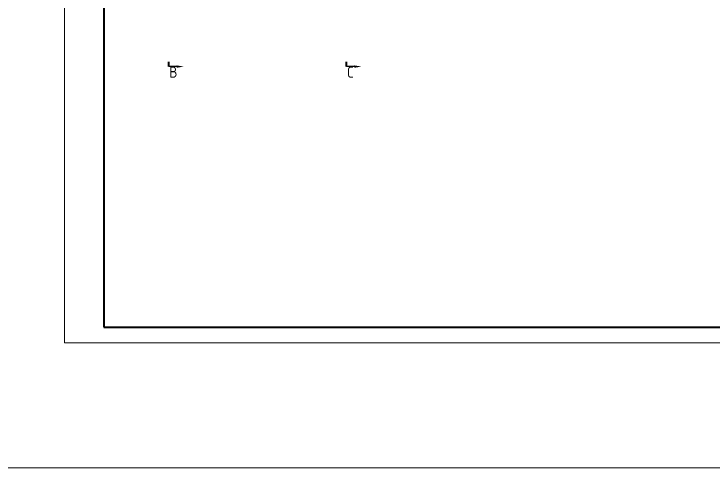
# Model space of a CAD drawing. Header units: millimetres. Extents: x 188205 to 604756, y -401673 to 15123.
# Drawn here: x 340631 to 369444, y -278902 to -260229 of the extents above; entities that cross this region are included whole.
import ezdxf

# ---------------------------------------------------------------- set-up
doc = ezdxf.new("R2010")
doc.units = ezdxf.units.MM
doc.header["$LTSCALE"] = 500
for name, color, linetype, lineweight in [('BIAOZHU', 3, 'Continuous', 25), ('SHI', 7, 'Continuous', 40), ('WEN', 3, 'Continuous', 20), ('XI', 2, 'Continuous', 20)]:
    doc.layers.add(name, color=color, linetype=linetype, lineweight=lineweight)
doc.styles.add('GB', font='gbenor.shx', dxfattribs={"bigfont": 'gbcbig.shx'})

# ---------------------------------------------------------------- blocks, each defined once
blk = doc.blocks.new('剖切箭头(上右)')
at = {"layer": 'BIAOZHU'}
blk.add_line((5, 0), (0, 0), dxfattribs=at)
blk.add_solid([(5, 0.75), (5, -0.75), (9.5, 0)], dxfattribs=at)
at = {"layer": 'SHI'}
blk.add_line((0, 0), (0, -3), dxfattribs=at)
at = {"layer": 'BIAOZHU', "style": 'GB', "flags": 8}
blk.add_attdef('A', (0.41, 1.2), '', height=7, dxfattribs=at)

msp = doc.modelspace()

# ---------------------------------------------------------------- linework, layer by layer
at = {"layer": 'SHI'}
msp.add_lwpolyline([(344333.636, -273103.291), (396723.636, -273103.291), (396723.636, -235793.291), (344333.636, -235793.291)], close=True, dxfattribs=at)
at = {"layer": 'WEN'}
msp.add_line((253303.724, -278901.746), (604756.419, -278901.746), dxfattribs=at)
at = {"layer": 'XI'}
msp.add_lwpolyline([(342708.636, -273753.291), (397373.636, -273753.291), (397373.636, -235143.291), (342708.636, -235143.291)], close=True, dxfattribs=at)

# ---------------------------------------------------------------- block references
ref = msp.add_blockref('剖切箭头(上右)', (347001.052, -262391.97), dxfattribs=dict(xscale=-65, yscale=65, zscale=65, rotation=180))
ref.add_attrib('A', 'B', (347027.526, -262849.389), dxfattribs={"layer": 'BIAOZHU', "height": 455, "style": 'GB'})
ref = msp.add_blockref('剖切箭头(上右)', (354313.437, -262391.97), dxfattribs=dict(xscale=-65, yscale=65, zscale=65, rotation=180))
ref.add_attrib('A', 'C', (354339.912, -262849.389), dxfattribs={"layer": 'BIAOZHU', "height": 455, "style": 'GB'})

doc.saveas('drawing.dxf')
